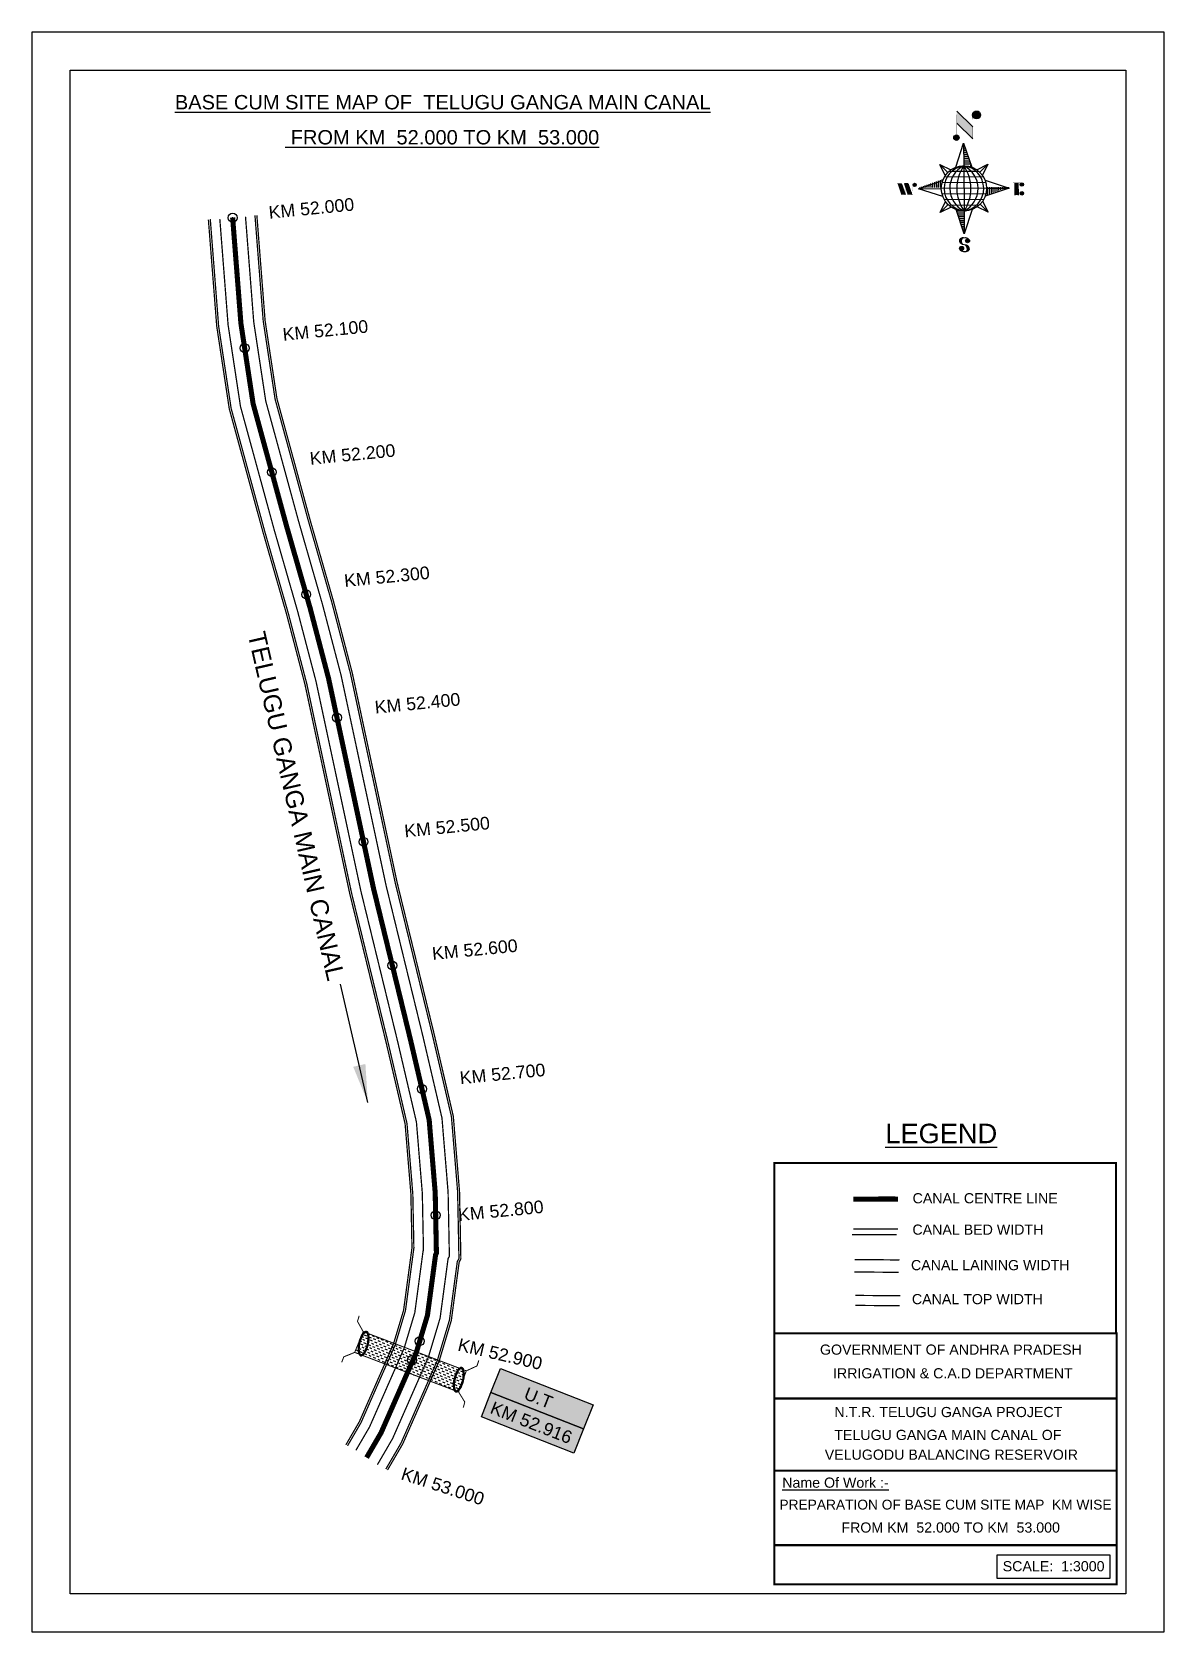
# Model space of a CAD drawing. Header units: inches. Extents: x 253752 to 254643, y 1717061 to 1718321.
import ezdxf

# ---------------------------------------------------------------- set-up
doc = ezdxf.new("R2010")
doc.units = ezdxf.units.IN
doc.header["$MEASUREMENT"] = 0
doc.header["$PDMODE"] = 32
doc.header["$PDSIZE"] = 7
doc.linetypes.add('ACAD_ISO02W100', pattern=[15, 12, -3])
for name, color, linetype in [('AQUADUCT', 1, 'Continuous'), ('bed with', 5, 'Continuous'), ('bord', 1, 'Continuous'), ('canal', 1, 'Continuous'), ('chainage', 7, 'Continuous'), ('FRAME 025', 7, 'Continuous'), ('laying', 4, 'Continuous'), ('lining', 4, 'Continuous'), ('STREAM', 4, 'Continuous'), ('Stu coo', 3, 'Continuous'), ('TEXT', 7, 'Continuous'), ('top of bund', 1, 'Continuous'), ('UT', 173, 'ACAD_ISO02W100'), ('V', 6, 'Continuous'), ('ZSTU', 7, 'Continuous')]:
    doc.layers.add(name, color=color, linetype=linetype)
doc.styles.get("Standard").update_dxf_attribs({"font": 'arial.ttf'})
doc.dimstyles.get("Standard").update_dxf_attribs({"dimtxt": 0.18, "dimasz": 0.18, "dimexe": 0.18, "dimexo": 0.0625, "dimgap": 0.09, "dimtad": 0, "dimtih": 1, "dimtoh": 1, "dimdec": 4, "dimzin": 0, "dimdsep": 46, "dimtxsty": 'Standard', "dimcen": 0.09, "dimadec": 0, "dimazin": 0, "dimtfac": 1, "dimtdec": 4, "dimtofl": 0, "dimtmove": 0, "dimatfit": 3, "dimfxl": 1, "dimtolj": 1, "dimtzin": 0, "dimarcsym": 0})
pattern_1 = [(267.2971131487395, (-8720374.9383359, 50637915.13839893), (10.53672553373347, -0.4974314379093613), [])]
pattern_2 = [(357.2971131487395, (-8720374.9383359, 50637915.13839893), (0.4974314379093601, 10.53672553373348), [])]

# ---------------------------------------------------------------- blocks, each defined once
blk = doc.blocks.new('GGF')
at = {"layer": 'STREAM'}
h = blk.add_hatch(dxfattribs=at)
h.set_pattern_fill('DASH', color=256, scale=10, angle=-6.082734917303942, style=0)
h.set_pattern_definition([(353.9172650826961, (-115347.3726237068, 1016.387648081312), (1.375417949938526, 1.110506849590268), [1.25, -1.25])])
h.paths.add_polyline_path([(406186.8358267642, 1485623.894007653), (406186.3350356966, 1485618.16585714), (406185.8342446289, 1485612.437706626), (406242.6024607782, 1485608.895201602), (406242.8636284556, 1485614.639267362), (406243.1247961327, 1485620.383333121)])
at = {"layer": 'laying', "linetype": 'ByBlock', "extrusion": (0, 0, -1)}
for centre in [(406188.8340515448, 1485618.100544371), (406240.8092758137, 1485614.964376942)]:
    blk.add_ellipse(centre, major_axis=(0.4022038884711088, -6.365555352701567), ratio=0.3887167828476952, dxfattribs=at)
at = {"layer": 'laying', "linetype": 'ByBlock'}
for points in [[(406189.2044231551, 1485612.238788546), (406189.1301593552, 1485612.234096231), (406189.0528622998, 1485612.245618227), (406188.8631006061, 1485612.324588027), (406188.7519765225, 1485612.394145026), (406188.5122836892, 1485612.610022701), (406188.3845252309, 1485612.755754402), (406187.9901122551, 1485613.318903608), (406187.7273521348, 1485613.85898441), (406187.2895556467, 1485615.151754198), (406187.1131680161, 1485615.903753204), (406186.8806331598, 1485617.489787864), (406186.8243655579, 1485618.323341603), (406186.8412834518, 1485619.932858505), (406186.9146281564, 1485620.708349793), (406187.1740924141, 1485622.067517512), (406187.3614922329, 1485622.65073727), (406187.7140922088, 1485623.356040432), (406187.8630650354, 1485623.567618286), (406188.1141012118, 1485623.821781273), (406188.2175726035, 1485623.889167762), (406188.3951326545, 1485623.961233407), (406188.4694103668, 1485623.970225642), (406188.6399464445, 1485623.94807565), (406188.7398646418, 1485623.913414563), (406188.9754422541, 1485623.761023998), (406189.1085637353, 1485623.642922326), (406189.3815283708, 1485623.318037364), (406189.5211763898, 1485623.111945711), (406189.9516964495, 1485622.33059618), (406190.2214699374, 1485621.608086816), (406190.6248590543, 1485619.961048005), (406190.7595287117, 1485619.037350996), (406190.8632364098, 1485617.186895084), (406190.8321935693, 1485616.26108243), (406190.6143732872, 1485614.607066808), (406190.4262052957, 1485613.879561222), (406190.055177624, 1485613.01905299), (406189.9016287614, 1485612.765040143), (406189.6325239488, 1485612.445281366), (406189.5169377527, 1485612.35368761), (406189.3392356181, 1485612.260876767), (406189.2716159608, 1485612.243034084), (406189.2044231551, 1485612.238788546)], [(406241.179647424, 1485609.102621116), (406241.1053836241, 1485609.097928802), (406241.0280865688, 1485609.109450798), (406240.838324875, 1485609.188420597), (406240.7272007914, 1485609.257977597), (406240.4875079581, 1485609.473855271), (406240.3597494998, 1485609.619586973), (406239.965336524, 1485610.182736179), (406239.7025764037, 1485610.722816981), (406239.2647799156, 1485612.015586769), (406239.088392285, 1485612.767585774), (406238.8558574287, 1485614.353620435), (406238.7995898268, 1485615.187174174), (406238.8165077207, 1485616.796691076), (406238.8898524253, 1485617.572182364), (406239.149316683, 1485618.931350083), (406239.3367165019, 1485619.514569841), (406239.6893164777, 1485620.219873002), (406239.8382893043, 1485620.431450857), (406240.0893254807, 1485620.685613844), (406240.1927968724, 1485620.753000333), (406240.3703569234, 1485620.825065977), (406240.4446346357, 1485620.834058213), (406240.6151707135, 1485620.811908221), (406240.7150889107, 1485620.777247134), (406240.950666523, 1485620.624856569), (406241.0837880042, 1485620.506754897), (406241.3567526398, 1485620.181869935), (406241.4964006587, 1485619.975778282), (406241.9269207185, 1485619.194428751), (406242.1966942063, 1485618.471919387), (406242.6000833233, 1485616.824880576), (406242.7347529806, 1485615.901183567), (406242.8384606787, 1485614.050727655), (406242.8074178382, 1485613.124915001), (406242.5895975561, 1485611.470899379), (406242.4014295646, 1485610.743393793), (406242.0304018929, 1485609.882885561), (406241.8768530303, 1485609.628872714), (406241.6077482177, 1485609.309113937), (406241.4921620216, 1485609.21752018), (406241.314459887, 1485609.124709338), (406241.2468402297, 1485609.106866655), (406241.179647424, 1485609.102621116)]]:
    blk.add_open_spline(points, degree=3, knots=[0, 0, 0, 0, 0.1890722348827286, 0.1890722348827286, 0.3781444697654573, 0.3781444697654573, 0.567216704648186, 0.567216704648186, 0.9642381621637766, 0.9642381621637766, 1.361259619679367, 1.361259619679367, 1.758281077194958, 1.758281077194958, 2.155302534710549, 2.155302534710549, 2.552323992226139, 2.552323992226139, 2.807761081817867, 2.807761081817867, 3.012439963152372, 3.012439963152372, 3.217118844486876, 3.217118844486876, 3.421797725821381, 3.421797725821381, 3.626476607155885, 3.626476607155885, 3.831155488490389, 3.831155488490389, 4.280922883927905, 4.280922883927905, 4.730690279365422, 4.730690279365422, 5.180457674802938, 5.180457674802938, 5.630225070240454, 5.630225070240454, 5.896844194109022, 5.896844194109022, 6.112115499412711, 6.112115499412711, 6.283185307179586, 6.283185307179586, 6.283185307179586, 6.283185307179586], dxfattribs=at)
at = {"layer": 'UT', "ltscale": 0.2, "const_width": 0.4999999999999999}
for points in [[(406181.0067191261, 1485605.627956516), (406181.2043290924, 1485608.621441158), (406185.8342446289, 1485612.437706626), (406186.3350356966, 1485618.16585714), (406186.8358267643, 1485623.894007653), (406182.485284513, 1485628.02592998), (406182.4731358847, 1485631.025905382)], [(406186.8358267643, 1485623.894007653), (406243.1247961327, 1485620.383333121)], [(406247.6637609265, 1485627.388723734), (406247.5913202798, 1485624.389598469), (406243.1247961327, 1485620.383333121), (406242.8636284556, 1485614.639267362), (406242.6024607783, 1485608.895201602), (406247.1217425518, 1485604.948545771), (406247.2591485833, 1485601.95169416)], [(406185.8342446289, 1485612.437706626), (406242.6024607783, 1485608.895201602)]]:
    blk.add_lwpolyline(points, dxfattribs=at)
blk = doc.blocks.new('*X3')
at = {"color": 0, "linetype": 'Continuous'}
for p, q in [((6321.563175437702, 239.2074203663178), (6322.581924588794, 240.2261695174094)), ((6321.571094283617, 239.3921159075293), (6322.524536642279, 240.3455582661906)), ((6321.579013129532, 239.5768114487408), (6322.467148695763, 240.4649470149719)), ((6321.586931975447, 239.7615069899523), (6322.409760749248, 240.5843357637531)), ((6321.594850821361, 239.9462025311638), (6322.352372802732, 240.7037245125344)), ((6321.602769667276, 240.1308980723753), (6322.294984856217, 240.8231132613157)), ((6321.610688513191, 240.3155936135868), (6322.322610836808, 241.0275159372032)), ((6321.618607359106, 240.5002891547983), (6322.339575221931, 241.2212570176224)), ((6321.670405508729, 239.1378737420482), (6322.639312535309, 240.1067807686281)), ((6321.756101028845, 239.046792566867), (6322.694551492757, 239.9852430307802)), ((6321.767025283511, 240.8254837745006), (6322.356539607053, 241.4149980980416)), ((6321.841796548961, 238.9557113916858), (6322.784401525116, 239.8983163678416)), ((6321.927492069076, 238.8646302165046), (6322.874251557474, 239.8113897049031)), ((6322.013187589191, 238.7735490413234), (6322.964101589832, 239.7244630419646)), ((6322.075863133939, 241.3110983202248), (6322.373503992176, 241.6087391784607)), ((6322.098883109306, 238.6824678661422), (6323.053951622191, 239.637536379026)), ((6322.184578629423, 238.591386690961), (6323.143801654548, 239.5506097160875)), ((6322.270274149538, 238.5003055157798), (6323.233651686906, 239.463683053149)), ((6322.405772691616, 238.4590273625623), (6323.316199320379, 239.3694539913255)), ((6322.536564177177, 238.4130421528257), (6323.436926723143, 239.3134046987925)), ((6322.667355662737, 238.3670569430892), (6323.557654125907, 239.2573554062594)), ((6322.798147148297, 238.3210717333527), (6323.67838152867, 239.2013061137264)), ((6322.928938633857, 238.2750865236161), (6323.799108931434, 239.1452568211934)), ((6323.059730119417, 238.2291013138795), (6323.919836334197, 239.0892075286604)), ((6323.190521604977, 238.183116104143), (6324.040563736961, 239.0331582361274)), ((6323.334898284248, 238.1507160881169), (6324.161291139725, 238.9771089435944)), ((6323.500484499982, 238.1395256085544), (6324.282018542488, 238.9210596510615)), ((6323.666070715716, 238.1283351289918), (6324.389078986148, 238.8513433994243)), ((6323.83165693145, 238.1171446494292), (6324.558435473549, 238.8439231915289)), ((6324.097210919775, 238.2059219424567), (6324.727791960951, 238.8365029836336)), ((6324.341779298861, 238.2737136262468), (6324.897148448353, 238.8290827757383)), ((6324.586347677948, 238.341505310037), (6325.066504935754, 238.821662567843)), ((6324.830916057034, 238.4092969938271), (6325.235861423155, 238.8142423599477)), ((6325.075484436121, 238.4770886776172), (6325.405217910557, 238.8068221520524)), ((6325.401209342145, 238.6260368883443), (6325.574574397958, 238.7994019441571))]:
    blk.add_line(p, q, dxfattribs=at)
blk = doc.blocks.new('*X2')
at = {"color": 0, "linetype": 'Continuous'}
for p, q in [((6324.425409812192, 240.3018877878409), (6324.530098087213, 240.4065760628617)), ((6324.560821561592, 240.2605228419445), (6324.762767368324, 240.4624686486762)), ((6324.696233310992, 240.2191578960481), (6324.995436649435, 240.5183612344908)), ((6324.831645060392, 240.1777929501517), (6325.228105930546, 240.5742538203053)), ((6324.967056809793, 240.1364280042552), (6325.451206401633, 240.6205775960956)), ((6325.102468559193, 240.0950630583588), (6325.626700194168, 240.619294693334)), ((6325.231508829004, 240.0473266328736), (6325.802193986703, 240.6180117905725)), ((6325.335045025791, 239.9740861343645), (6325.976788801136, 240.6158299097086)), ((6325.438581222579, 239.9008456358553), (6326.100204563527, 240.5624689768027)), ((6325.542117419366, 239.8276051373462), (6326.223620325917, 240.5091080438968)), ((6325.645653616154, 239.754364638837), (6326.347036088308, 240.455747110991)), ((6325.749189812941, 239.6811241403279), (6326.470451850699, 240.4023861780851)), ((6325.852726009729, 239.6078836418188), (6326.593867613089, 240.3490252451792)), ((6325.951486090436, 239.5298670272285), (6326.71728337548, 240.2956643122733)), ((6326.036566250415, 239.4381704919113), (6326.840699137871, 240.2423033793674)), ((6326.121646410395, 239.346473956594), (6326.964114900262, 240.1889424464615)), ((6326.206726570374, 239.2547774212767), (6327.055858370612, 240.1039092215148)), ((6326.291806730354, 239.1630808859595), (6327.135785134496, 240.0070592901021)), ((6326.376886890333, 239.0713843506422), (6327.21571189838, 239.9102093586895)), ((6326.461967050313, 238.9796878153249), (6327.295638662264, 239.8133594272769)), ((6326.547047210292, 238.8879912800077), (6327.375565426148, 239.7165094958642)), ((6326.632127370272, 238.7962947446904), (6327.455492190032, 239.6196595644516)), ((6326.717207530251, 238.7045982093731), (6327.535418953916, 239.5228096330389)), ((6326.788410008449, 236.4777036487165), (6327.354219516036, 237.0435131563033)), ((6326.792225928501, 238.6028399123283), (6327.6153457178, 239.4259597016263)), ((6326.838137672734, 238.4719749612643), (6327.695272481684, 239.3291097702136)), ((6326.884049416966, 238.3411100102004), (6327.775199245568, 239.2322598388009)), ((6326.916746160023, 236.7828164955863), (6327.582476853365, 237.4485471889285)), ((6326.9299611612, 238.2102450591364), (6327.853734496604, 239.1340183945408)), ((6326.975872905432, 238.0793801080725), (6327.849127438164, 238.952634640804)), ((6327.003134980726, 237.9298654880686), (6327.844520379724, 238.7712508870673)), ((6327.012515933215, 237.7624697452613), (6327.839913321284, 238.5898671333306)), ((6327.021896885704, 237.5950740024541), (6327.835306262844, 238.4084833795939)), ((6327.031277838193, 237.4276782596467), (6327.830699204404, 238.2270996258572)), ((6327.040658790683, 237.2602825168395), (6327.826092145964, 238.0457158721205)), ((6327.045082311595, 237.087929342456), (6327.810734190693, 237.8535812215537))]:
    blk.add_line(p, q, dxfattribs=at)
blk = doc.blocks.new('H')
at = {"layer": 'bord', "extrusion": (0.0004278845142637609, 0.00479197890903182, 0.9999884268595202)}
h = blk.add_hatch(dxfattribs=at)
h.set_pattern_fill('LINE', color=8, scale=84.38768555040302, angle=-2.702886851260515, style=0)
h.set_pattern_definition(pattern_2)
h.paths.add_polyline_path([(-492.4668010775931, 785.5898788240738, -0.090992046448718), (-447.9625593584497, 775.2324968557805), (-486.4976985411486, 912.0312741750386)])
h = blk.add_hatch(dxfattribs=at)
h.set_pattern_fill('LINE', color=8, scale=84.38768555040302, angle=-92.70288685126052, style=0)
h.set_pattern_definition(pattern_1)
h.paths.add_polyline_path([(-624.8772989658173, 665.1175860036165, -0.09099204644210665), (-614.5199170010164, 709.6218277204316), (-751.3186943142209, 671.0866885515861)])
h = blk.add_hatch(dxfattribs=at)
h.set_pattern_fill('LINE', color=8, scale=84.38768555040302, angle=-92.70288685126052, style=0)
h.set_pattern_definition(pattern_1)
h.paths.add_polyline_path([(-245.5531129193259, 647.210278397426), (-371.9945082624909, 653.17938094493, -0.09099204644878103), (-382.3518902289215, 608.6751392250881)])
h = blk.add_hatch(dxfattribs=at)
h.set_pattern_fill('LINE', color=8, scale=84.38768555040302, angle=-2.702886851260515, style=0)
h.set_pattern_definition(pattern_2)
h.paths.add_polyline_path([(-504.4050061509479, 532.7070881242398, -0.090992046448718), (-548.909247870557, 543.064470092766), (-510.3741086877417, 406.2656927765347)])
at = {"layer": 'bord', "extrusion": (0.0004278845142637604, 0.00479197890903182, 0.9999884268595203)}
for p, q in [((-516.2384251924814, 1087.08582315594, -1217.145331720205), (-431.5311611755169, 993.9857607749291, -1216.735438367611)), ((-519.3860571105615, 1020.408509141766, -1216.824464901347), (-434.678793075087, 927.3084467682056, -1216.414571548796)), ((-538.2690597721958, 773.6536562892143, -1215.633927328097), (-487.0181812191731, 906.212239655666, -1216.291082326422)), ((-487.0181812191731, 906.212239655666, -1216.291082326422), (-492.9870239489828, 779.7722960542887, -1215.682623766277)), ((-487.0181812191731, 906.212239655666, -1216.291082326422), (-448.4827650671941, 769.4150330077391, -1215.652034309381)), ((-626.736305744329, 793.7732813858893, -1215.692487060367), (-566.811349663476, 760.1895317081362, -1215.557193835181)), ((-626.736305744329, 793.7732813858893, -1215.692487060367), (-584.1428260545363, 746.9596384149045, -1215.486379775655)), ((-598.946746484784, 730.9517588270828, -1215.4033350249), (-626.736305744329, 793.7732813858893, -1215.692487060367)), ((-421.3357812265749, 753.3219341966324, -1215.586531535218), (-358.5136001041974, 781.1110481221694, -1215.746578873753)), ((-358.5136001041974, 781.1110481221694, -1215.746578873753), (-405.3276889660046, 738.5181495659053, -1215.522440984547)), ((-358.5136001041974, 781.1110481221694, -1215.746578873753), (-392.0976094479556, 721.1868434431963, -1215.445049781629)), ((-864.6667208376457, 700.9117660832126, -1215.145683569252), (-846.8602190883248, 637.7003116968554, -1214.850391321915)), ((-846.885899517627, 700.0723706756253, -1215.149269383754), (-829.079397758178, 636.8609162860084, -1214.853977136408)), ((-829.1050781964441, 699.2329752675723, -1215.152855198257), (-811.2985764592304, 636.0215208844747, -1214.857562950931)), ((-829.1050781964441, 699.2329752675723, -1215.152855198257), (-811.3242568973801, 698.393579858588, -1215.156441012743)), ((-811.3242568973801, 698.393579858588, -1215.156441012743), (-793.5177551378147, 635.1821254740935, -1214.861148765422)), ((-751.8386587080895, 665.2704204607289, -1215.023166955395), (-615.0399729244527, 703.8051171880215, -1215.266361263119)), ((-751.8386587080895, 665.2704204607289, -1215.023166955395), (-625.3972626964678, 659.3013864478562, -1215.048666080719)), ((-619.2784603905748, 614.0198538512923, -1214.834293591338), (-751.8386587080895, 665.2704204607289, -1215.023166955395)), ((-246.0730746499612, 641.3942844460253, -1215.12516345687), (-382.8717604242847, 602.859587718267, -1214.881969149149)), ((-378.6332729603746, 692.6448510554619, -1215.314036820931), (-246.0730746499612, 641.3942844460253, -1215.12516345687)), ((-372.5144706616993, 647.363318458898, -1215.099664331546), (-246.0730746499612, 641.3942844460253, -1215.12516345687)), ((-213.4791469212505, 669.2951450282708, -1215.272811938016), (-216.710715676134, 600.8397693103179, -1214.943388670676)), ((-197.1518122339039, 599.9164343632292, -1214.947333066632), (-193.9202434780891, 668.3718100786209, -1215.276756333961)), ((-639.398133254319, 525.5536567845847, -1214.401751538512), (-605.8141239105607, 585.4778614635579, -1214.703280630637)), ((-639.398133254319, 525.5536567845847, -1214.401751538512), (-592.5840443923953, 568.1465553403832, -1214.625889427719)), ((-576.5759521321743, 553.3427707091905, -1214.561798877043), (-639.398133254319, 525.5536567845847, -1214.401751538512)), ((-510.8935521394596, 400.4524652508553, -1213.857248085843), (-549.4289682914387, 537.2496718976181, -1214.496296102879)), ((-371.1754276144202, 512.8914235194679, -1214.455843351893), (-431.1003836950404, 546.475173198618, -1214.591136577086)), ((-371.1754276144202, 512.8914235194679, -1214.455843351893), (-413.7689073036308, 559.7050664918497, -1214.661950636613)), ((-398.9649868734996, 575.7129460782744, -1214.74499538736), (-371.1754276144202, 512.8914235194679, -1214.455843351893)), ((-459.6426735860878, 533.0110486173071, -1214.514403084168), (-510.8935521394596, 400.4524652508553, -1213.857248085843)), ((-504.9247094094171, 526.8924088519998, -1214.465706645989), (-510.8935521394596, 400.4524652508553, -1213.857248085843))]:
    blk.add_line(p, q, dxfattribs=at)
at = {"layer": 'bord', "color": 8, "linetype": 'ByBlock', "extrusion": (0.0004278845142637604, 0.00479197890903182, 0.9999884268595203)}
for p, q in [((-386.4701403837535, 711.3830894059502, -1215.400477790083), (-605.4730712235323, 721.7215742594562, -1215.35631111762)), ((-410.8462962137419, 744.2142448802479, -1215.547375515144), (-578.1125475389999, 752.110393114388, -1215.51364266185)), ((-492.9872379411827, 779.772306161467, -1215.682623723144), (-504.9247094094171, 526.8924088519998, -1214.465706645989)), ((-372.5145726100891, 647.3634304928128, -1215.099664824794), (-625.3973747401615, 659.3012845208868, -1215.048665544341)), ((-378.0217974673142, 615.9429816137999, -1214.946740470406), (-622.87451776542, 627.5017590741627, -1214.897360629442)), ((-375.037429585529, 679.1629559395369, -1215.250969739694), (-619.8901498829364, 690.7217333998997, -1215.201589898729)), ((-392.4388761268347, 584.9431407540105, -1214.792019251512), (-611.441806967312, 595.2816256079823, -1214.747852579053)), ((-419.7993998112506, 554.5543218990788, -1214.634687707282), (-587.06565113744, 562.4504701336846, -1214.600954853988))]:
    blk.add_line(p, q, dxfattribs=at)
at = {"layer": 'bord', "extrusion": (0.0004278845142637604, 0.00479197890903182, 0.9999884268595203)}
for points, const_width, elevation in [([(-522.0131121619479, 959.550775259228), (-515.7175743466119, 1092.906934415961)], 1.60540055982536, -1212.142843617219), ([(-434.158262363472, 933.1277235058805), (-427.8627245295095, 1066.483882669366)], 1.60540055982536, -1212.142843617219), ([(-870.0736340994383, 707.00824508073), (-846.3658724653925, 705.889038352192)], 0.6421602239301444, -1212.142843617219), ([(-828.5594987093612, 642.6768581911618), (-855.2307305332708, 643.935965762368)], 0.6421602239301444, -1212.142843617219), ([(-828.5594987093612, 642.676858191162), (-820.953748198869, 677.9586989512691)], 0.6421602239301444, -1212.142843617223), ([(-810.7786774830411, 641.8374531447001), (-784.1074456587239, 640.5783455765209)], 0.6421602239301444, -1212.142843617222), ([(-792.9978562549747, 640.9980480956772), (-781.589230506466, 693.9208092413096)], 0.6421602239301444, -1212.142843617218), ([(-222.7385766651839, 675.5731321041832), (-173.8413183107752, 673.2647682324088)], 0.7063762463231584, -1212.142843617221), ([(-194.785239975681, 644.8497587676384), (-185.0057882997701, 644.3880859934699)], 0.7063762463231584, -1212.14284361722), ([(-177.0730277270245, 604.8086065300355), (-225.9702860934822, 607.1169704015771)], 0.7063762463231584, -1212.142843617222)]:
    blk.add_lwpolyline(points, dxfattribs=dict(at, const_width=const_width, elevation=elevation))
for points, const_width, elevation in [([(-413.6616245851993, 1073.140134249887, 1), (-397.6117714248124, 1057.729118476532, 1)], 22.25077962579039, -1212.14284361722), ([(-530.3419430367337, 949.5474510251247, 1), (-519.6420409089901, 939.2734405104861, 1)], 14.83385308386026, -1212.142843617223), ([(-775.9087905502321, 696.5833098740303, 1), (-769.4888492682775, 690.418903565154, 1)], 8.900311850316152, -1212.142843617216), ([(-177.8339587833615, 666.8757400336997, 1), (-170.7720233739972, 660.0948930920731, 1)], 9.790343035347762, -1212.142843617223), ([(-180.1423226412179, 617.9784816729323, 1), (-173.0803872516442, 611.1976347345654, 1)], 9.790343035347762, -1212.142843617219), ([(-489.8397168474219, 361.7280028313068, 1), (-498.0671858660056, 369.1142257457323, 1)], 11.05656073458609, -1212.142843617215), ([(-525.1949096693778, 321.5505605205689, 1), (-533.4223786795214, 328.9367834347616, 1)], 11.05656073458609, -1212.142843617218)]:
    blk.add_lwpolyline(points, format="xyb", close=True, dxfattribs=dict(at, const_width=const_width, elevation=elevation))
for points, elevation in [([(-537.0436544864716, 317.3909783906986), (-530.686771839954, 310.4778530870033), (-519.7848077441001, 306.8033377354246), (-504.8555995545785, 306.8996049665207), (-493.8614930827366, 309.9751672386152), (-486.3299612487816, 317.6739007300386), (-486.5193926708707, 325.7780890813514), (-490.6180678635317, 333.2605072774198), (-493.5031616341619, 336.2254691210802), (-502.816804350885, 340.8534958871466), (-522.4580017436219, 347.2728260433129), (-530.4257294404489, 351.5824209563287), (-533.6858260648524, 354.5525017987891), (-537.4013079778782, 362.629807892173), (-536.9549017110166, 373.3508360361672), (-530.0284934418471, 380.6827556172281), (-520.0052991440441, 384.0716307398478), (-503.5000552259427, 384.2213990291513), (-492.5323047870551, 379.8708521119993), (-487.1463343054379, 373.2710396641844)], -1212.142843617219), ([(-522.4539065143929, 347.5728294925347), (-526.1949835211592, 353.7751140225195), (-527.7518298353394, 360.6227161141025), (-527.9156661629893, 370.6019260344024), (-525.8991041315983, 375.4503632916039), (-521.3202371541029, 381.1640017041664), (-514.5251386848048, 384.3718976443916)], -1212.142843617221), ([(-504.8555995545785, 306.8996049665207), (-499.0047943263154, 312.3708361831504), (-496.9585419834797, 319.3942984564654), (-497.4612851235933, 326.5275708001649), (-501.2415295758961, 335.3559093211365), (-509.2361390522836, 343.1915685721062)], -1212.142843617219)]:
    blk.add_lwpolyline(points, dxfattribs=dict(at, elevation=elevation))
for centre, radius in [((-405.6366979898718, 1065.434626361347, -1212.142843617228), 22.25077962579068), ((-524.9919919744626, 944.4104457636145, -1212.142843617225), 14.83385308386045), ((-498.4359036135794, 659.1484834742021, -1212.142843617229), 126.5822129822759), ((-772.6988199003781, 693.5011067149355, -1212.142843617225), 8.900311850316273), ((-174.3029910778062, 663.4853165630027, -1212.142843617225), 9.7903430353479), ((-176.6113549475952, 614.5880582008385, -1212.142843617227), 9.7903430353479), ((-493.9534513636986, 365.4211142832808, -1212.142843617226), 11.05656073458623), ((-529.3086441806488, 325.2436719765011, -1212.142843617227), 11.05656073458623)]:
    blk.add_circle(centre, radius, dxfattribs=at)
at = {"layer": 'bord', "color": 8, "linetype": 'ByBlock', "extrusion": (0.0004278845142637604, 0.00479197890903182, 0.9999884268595203)}
for centre, radius, start, end in [((-481.5018944916621, 658.3490694805806, -1212.142843617225), 127.7124113124745, 94.925359787212, 259.6690604518324), ((-436.7958279077627, 656.2386032006533, -1212.142843617224), 140.8227119427793, 113.2864437035868, 241.3079765329169), ((-315.8862391595549, 650.5307512261786, -1212.142843617227), 222.3100112361417, 142.5891607921548, 212.0052594442485), ((-560.0761933124097, 662.0583738566748, -1212.142843617224), 140.8227119427793, 293.2864437035868, 61.30797653291689), ((-680.9857820597445, 667.7662258302183, -1212.142843617228), 222.3100112361417, 322.5891607921548, 32.00525944424854), ((-515.3701267285685, 659.9479075753505, -1212.142843617227), 127.7124113124745, 274.925359787212, 79.66906045183244)]:
    blk.add_arc(centre, radius, start, end, dxfattribs=at)
at = {"layer": 'bord', "extrusion": (0.0004278845142637604, 0.00479197890903182, 0.9999884268595203)}
for points in [[(-515.7175743148887, 1092.906934417125, -1212.142843617227), (-431.0104934413977, 999.8058030862261, -1212.142843617227), (-518.8653432401063, 1026.22885483189, -1212.142843617227), (-434.1582623484545, 933.1277235084416, -1212.142843617227)], [(-864.1466936911305, 706.7284433981881, -1212.142843617225), (-846.3658724649268, 705.889038353589, -1212.142843617225), (-846.34031992468, 643.5162632348297, -1212.142843617225), (-828.5594986876497, 642.6768581867381, -1212.142843617225)], [(-828.5850512369768, 705.049633307593, -1212.142843617229), (-810.804230031204, 704.2102282608984, -1212.142843617229), (-810.778677482168, 641.8374531481927, -1212.142843617229), (-792.9978562541016, 640.9980480994025, -1212.142843617229)], [(-193.4002216503151, 674.1881137788835, -1212.142843617225), (-196.6319310673212, 605.7319520774413, -1212.142843617225), (-212.9591249906118, 675.1114593302475, -1212.142843617225), (-216.1908344065701, 606.6552976257785, -1212.142843617225)]]:
    blk.add_solid(points, dxfattribs=at)
at = {"layer": 'bord', "extrusion": (0.0004278845142637604, 0.00479197890903182, 0.9999884268595203), "xscale": 7.977342409717546, "yscale": 7.977342408231451, "zscale": 7.977342408476333, "rotation": 138.0840426661453}
for name, p in [('*X2', (38300.50170925955, -31929.38484708802, -1212.14284361722)), ('*X3', (38314.39702652739, -31950.87734303279, -1212.142843617221))]:
    blk.add_blockref(name, p, dxfattribs=at)

msp = doc.modelspace()

# ---------------------------------------------------------------- hatches: boundary and pattern name
at = {"layer": 'ZSTU'}
h = msp.add_hatch(color=135, dxfattribs=at)
h.set_gradient(color1=(141, 177, 78), color2=(107, 135, 59), one_color=1, tint=0.3799999952316284, name='CYLINDER')
h.paths.add_polyline_path([(254120.746308582, 1717268.816620599), (254113.2490457113, 1717249.774906135), (254186.0919192071, 1717221.137665069), (254193.5891820774, 1717240.179379532)])
h.paths.add_polyline_path([(254135.107925135, 1717243.664460475), (254160.7785085091, 1717233.557223973), (254166.367539152, 1717247.752367926), (254140.6969557781, 1717257.859604428)], flags=24)
h = msp.add_hatch(color=252, dxfattribs=at)
h.set_gradient(color1=(167, 88, 159), color2=(127, 67, 121), one_color=1, tint=0.3799999952316284, name='CYLINDER')
h.paths.add_polyline_path([(254178.594656336, 1717202.095950607), (254186.0919192071, 1717221.137665069), (254113.2490457113, 1717249.774906135), (254105.7517828411, 1717230.733191672)])
h.paths.add_polyline_path([(254108.3894629575, 1717232.241361233), (254176.0076011634, 1717205.618183071), (254181.6191228759, 1717219.870450339), (254114.00098467, 1717246.493628501)], flags=24)

# ---------------------------------------------------------------- linework, layer by layer
at = {"linetype": 'ByBlock'}
for points in [[(253751.9877354611, 1717061.2088183), (253751.9877354611, 1718321.2088183), (254642.9877354611, 1718321.2088183), (254642.9877354611, 1717061.2088183)], [(254612.9877354611, 1718291.2088183), (254612.9877354611, 1717091.2088183), (253781.9877354611, 1717091.2088183), (253781.9877354611, 1718291.2088183)]]:
    msp.add_lwpolyline(points, close=True, dxfattribs=at)
for p in [(253909.9128903814, 1718174.948793424), (253919.3695233922, 1718072.25648893), (253940.7398131715, 1717974.566618857), (253967.8002925476, 1717878.297566427), (253992.0093774861, 1717781.272207852), (254012.9304048143, 1717683.485140121), (254035.6099557327, 1717586.090900198), (254058.9184662137, 1717488.845266162), (254069.7058748653, 1717389.428809704), (254057.150321526, 1717290.220150403)]:
    msp.add_point(p)
at = {"color": 2}
msp.add_point((254051.0374425882, 1717275.378296762), dxfattribs=at)
at = {"layer": 'bed with', "const_width": 1}
for points in [[(253899.8031132007, 1718174.038022185), (253906.322026102, 1718090.569630505), (253916.0759318071, 1718026.342039139), (253942.6278332176, 1717929.133030814), (253961.044296014, 1717865.059607757), (253975.5363755877, 1717809.75295801), (254010.8335549998, 1717644.770253301), (254039.7936009896, 1717526.167966676), (254054.5594073554, 1717462.842049404), (254059.210806386, 1717406.608117211), (254060.1045299582, 1717361.851455673), (254059.8119436507, 1717361.279080951), (254053.2903302865, 1717312.709016249), (254044.9112745572, 1717284.732428492), (254017.6704242915, 1717222.710463751), (254006.9701461323, 1717204.341393171)], [(253920.0225426121, 1718175.861164529), (253926.5028590744, 1718092.886963021), (253935.9689533694, 1718030.554554386), (253962.1750519589, 1717934.611562711), (253980.6205891624, 1717870.436985768), (253995.2905095888, 1717814.451635514), (254030.6233301767, 1717649.302340224), (254059.5392841868, 1717530.880626849), (254074.6674778211, 1717466.000544121), (254079.4940787904, 1717407.648476314), (254080.5023552183, 1717357.155137852), (254079.4689415258, 1717355.133512574), (254073.19655489, 1717308.419577276), (254063.9996106193, 1717277.712165033), (254035.7924608849, 1717213.490129773), (254023.8564384101, 1717192.999668121)], [(254432.5819883922, 1717374.117315964), (254430.5266680152, 1717374.14487446), (254397.7343331408, 1717374.121855074), (254397.4978797819, 1717374.131022318)], [(254433.7024425472, 1717378.522573883), (254430.5547471429, 1717378.564779346), (254398.3955063851, 1717378.542204377)]]:
    msp.add_lwpolyline(points, dxfattribs=at)
at = {"layer": 'canal', "color": 6, "const_width": 4}
for points in [[(254433.5457748447, 1717402.139259079), (254430.9442669536, 1717402.174141058), (254398.349302718, 1717402.151260221)], [(254398.349302718, 1717402.151260221), (254433.5457748447, 1717402.139259079)]]:
    msp.add_lwpolyline(points, dxfattribs=at)
at = {"layer": 'FRAME 025', "lineweight": -3, "const_width": 1.636994106223717}
for points in [[(254336.1884674194, 1717430.611577834), (254605.2966325938, 1717430.611577834), (254605.2966325938, 1717296.383223906), (254336.1884674194, 1717296.383223906)], [(254336.1884674195, 1717296.383223906), (254605.6621678198, 1717296.383223906), (254605.6621678198, 1717098.837324136), (254336.1884674195, 1717098.837324136)]]:
    msp.add_lwpolyline(points, close=True, dxfattribs=at)
for points in [[(254336.1884674195, 1717245.092981865), (254605.6621678198, 1717245.092981865)], [(254336.1884674195, 1717188.229186954), (254605.6621678198, 1717188.229186954)], [(254336.1884674195, 1717129.598683828), (254605.6621678198, 1717129.598683828)]]:
    msp.add_lwpolyline(points, dxfattribs=at)
at = {"layer": 'lining', "const_width": 1}
for points in [[(253892.2977279997, 1718173.814543329), (253898.8660533289, 1718089.713473171), (253908.726293299, 1718024.785691142), (253935.4059543708, 1717927.10894268), (253953.8116753927, 1717863.072891743), (253968.2380502177, 1717808.016993416), (254003.5220617082, 1717643.095836948), (254032.4983978383, 1717524.426836068), (254047.130317282, 1717461.675117858), (254051.7169865321, 1717406.223748085), (254052.5683876206, 1717363.586548464), (254052.549506012, 1717363.549611139), (254045.9358138074, 1717314.293784343), (254037.8589336473, 1717287.326121887), (254010.9750905753, 1717226.116991084), (254000.3416358163, 1717207.862635629)], [(253927.4675197581, 1718176.858110261), (253933.9588318475, 1718093.743120354), (253943.3185918775, 1718032.110902383), (253969.3969308056, 1717936.635650845), (253987.8532097837, 1717872.423701781), (254002.5888349587, 1717816.187600109), (254037.9348234683, 1717650.976756577), (254066.8344873381, 1717532.621757457), (254082.0965678945, 1717467.167475668), (254086.9878986444, 1717408.03284544), (254088.0384975559, 1717355.420045061), (254086.7313791645, 1717352.862982386), (254080.5510713691, 1717306.834809182), (254071.0519515292, 1717275.118471638), (254042.4877946011, 1717210.083602441), (254030.510637397, 1717189.522525171)], [(254399.4164647778, 1717354.485560215), (254424.1243398536, 1717354.301223434), (254434.8046162672, 1717354.178584749)], [(254399.3784187542, 1717344.722712823), (254426.229730815, 1717344.517695294), (254434.2724989692, 1717344.425277296)]]:
    msp.add_lwpolyline(points, dxfattribs=at)
at = {"layer": 'top of bund', "const_width": 1}
for points in [[(253890.8160558991, 1718173.521386024), (253897.3748587744, 1718089.542241704), (253907.2563655972, 1718024.474421543), (253933.9615786033, 1717926.704125046), (253952.3651512687, 1717862.67554854), (253966.7783851441, 1717807.669800495), (254002.0597630504, 1717642.760953675), (254031.0393572082, 1717524.078609946), (254045.6444992672, 1717461.441731548), (254050.2182225614, 1717406.146874259), (254051.0645821741, 1717363.76214602), (254044.4649105115, 1717314.610737961), (254036.4484654653, 1717287.844860567), (254009.6360238317, 1717226.79829655), (253998.9816460482, 1717208.508022728)], [(253928.9701945022, 1718176.882348974), (253935.450026402, 1718093.914351821), (253944.7885195793, 1718032.422171982), (253970.8413065731, 1717937.040468479), (253989.2997339078, 1717872.821044985), (254004.0485000323, 1717816.534793029), (254039.3971221261, 1717651.31163985), (254068.2935279683, 1717532.969983579), (254083.5823859093, 1717467.400861977), (254088.4866626151, 1717408.109719265), (254089.5457260234, 1717355.073026503), (254088.1838666922, 1717352.408876349), (254082.021974665, 1717306.517855564), (254072.4624197112, 1717274.599732958), (254043.8268613447, 1717209.402296975), (254031.8143041325, 1717188.780448832)], [(254399.9423722473, 1717326.27752565), (254424.524838267, 1717326.097617026), (254435.3617709953, 1717325.973184766)], [(254434.9331869216, 1717318.118417178), (254427.0176764152, 1717318.209376732), (254400.0842822428, 1717318.411818386)]]:
    msp.add_lwpolyline(points, dxfattribs=at)
at = {"layer": 'V', "color": 6, "const_width": 4}
msp.add_lwpolyline([(253909.9042815124, 1718175.059021688), (253916.4124425882, 1718091.728296763), (253926.0224425882, 1718028.448296763), (253952.4014425882, 1717931.872296762), (253970.8324425882, 1717867.748296762), (253985.4134425882, 1717812.102296762), (254020.7284425882, 1717647.036296763), (254049.6664425882, 1717528.524296762), (254064.6134425882, 1717464.421296763), (254069.3524425882, 1717407.128296762), (254070.3034425883, 1717359.503296762), (254069.6404425883, 1717358.206296763), (254063.2434425883, 1717310.564296762), (254054.4554425883, 1717281.222296763), (254026.7314425882, 1717218.100296762), (254015.3460283584, 1717198.555059296)], dxfattribs=at)
at = {"layer": 'V', "color": 0}
msp.add_lwpolyline([(254511.6878378107, 1717121.976807756), (254600.3979721848, 1717121.976807756), (254600.3979721848, 1717103.224331453), (254511.6878378107, 1717103.224331453)], close=True, dxfattribs=at)
at = {"layer": 'ZSTU', "color": 135}
msp.add_lwpolyline([(254120.7463085817, 1717268.816620599), (254193.5891820775, 1717240.179379532), (254186.0919192071, 1717221.137665069), (254113.2490457113, 1717249.774906135)], close=True, dxfattribs=at)
at = {"layer": 'ZSTU', "color": 252}
msp.add_lwpolyline([(254113.2490457113, 1717249.774906135), (254186.0919192071, 1717221.137665069), (254178.5946563361, 1717202.095950607), (254105.7517828411, 1717230.733191672)], close=True, dxfattribs=at)

# ---------------------------------------------------------------- block references
at = {"layer": 'AQUADUCT', "color": 1, "xscale": 0.1408039184319789, "yscale": 0.1408039187081158, "zscale": 0.1408039184379445, "rotation": 3.078330572322649}
msp.add_blockref('H', (254560.6066462754, 1718109.938504771, 170.8847861942989), dxfattribs=at)
at = {"layer": 'laying', "color": 6, "linetype": 'ByBlock', "xscale": 1.539389527265024, "yscale": 1.539389526937157, "zscale": 1.539389526941385, "rotation": 342.7188760953251}
msp.add_blockref('GGF', (-1022404.390628197, -280674.2681514875), dxfattribs=at)

# ---------------------------------------------------------------- texts
at = {"layer": 'chainage', "color": 0}
for s, rotation, p in [('KM 52.000', 5.58930049761617, (253938.7580939082, 1718174.136227285)), ('KM 52.100', 5.58930049761617, (253949.7545516503, 1718078.03347189)), ('KM 52.200', 5.58930049761617, (253971.1248414296, 1717980.343601818)), ('KM 52.300', 5.58930049761617, (253998.1853208056, 1717884.074549387)), ('KM 52.400', 5.58930049761617, (254022.2592742743, 1717784.402315519)), ('KM 52.500', 5.58930049761617, (254045.5322288769, 1717686.952976479)), ('KM 52.600', 5.58930049761617, (254067.3781494871, 1717590.419297681)), ('KM 52.700', 5.58930049761617, (254089.1835778165, 1717492.57382095)), ('KM 52.800', 5.58930049761617, (254087.8276693192, 1717384.767415669)), ('KM 52.900', 346.7591898233044, (254086.4467749347, 1717282.947290908)), ('KM 53.000', 341.994468895533, (254041.6827236474, 1717181.663243246))]:
    msp.add_text(s, height=9.999999999999986, rotation=rotation, dxfattribs=at).set_placement(p)
at = {"layer": 'chainage', "color": 1}
msp.add_text('TELUGU GANGA MAIN CANAL', height=14.04243867787395, rotation=282.9602895988256, dxfattribs=at).set_placement((253921.6327935669, 1717847.086980716))
at = {"layer": 'chainage', "color": 0}
for s, height, p in [('%%ULEGEND', 15.33694249980499, (254423.6385108873, 1717446.156284563)), ('CANAL CENTRE LINE', 8, (254445.1152456742, 1717398.794528527)), ('CANAL BED WIDTH', 8, (254444.9857003861, 1717374.075472943)), ('CANAL LAINING WIDTH', 8, (254443.8613752308, 1717346.131777482)), ('CANAL TOP WIDTH', 8, (254444.5762733025, 1717319.346595529)), ('GOVERNMENT OF ANDHRA PRADESH ', 8, (254372.1964420273, 1717279.588878846)), ('IRRIGATION & C.A.D DEPARTMENT', 8, (254382.4377167518, 1717260.947284442)), ('N.T.R. TELUGU GANGA PROJECT', 8, (254383.5504468041, 1717230.433880731)), ('TELUGU GANGA MAIN CANAL OF', 8, (254383.4792768618, 1717212.403674551)), (' VELUGODU BALANCING RESERVOIR', 8, (254372.8577627267, 1717196.883769823)), ('%%UName Of Work :-', 8, (254342.4965853937, 1717174.827984149)), ('PREPARATION OF BASE CUM SITE MAP  KM WISE', 7.742718181745905, (254340.3072528804, 1717157.645195589)), (' FROM KM  52.000 TO KM  53.000', 8, (254385.9646272049, 1717139.506190923)), ('SCALE:  1:3000', 8, (254516.0496873919, 1717109.011888036))]:
    msp.add_text(s, height=height, dxfattribs=at).set_placement(p)
at = {"layer": 'Stu coo', "color": 0}
for s, p in [('KM 52.916', (254111.7625696459, 1717233.840161369)), ('U.T', (254138.3468506734, 1717245.01498014))]:
    msp.add_text(s, height=9.999999999999993, rotation=338.5090337946364, dxfattribs=at).set_placement(p)
at = {"layer": 'TEXT', "color": 0}
for s, p in [('%%UBASE CUM SITE MAP OF  TELUGU GANGA MAIN CANAL', (253864.4285264622, 1718260.290596514)), ('%%U FROM KM  52.000 TO KM  53.000', (253951.2208100831, 1718232.681396975))]:
    msp.add_text(s, height=11.29445192087996, dxfattribs=at).set_placement(p)

# ---------------------------------------------------------------- leaders
at = {"layer": 'chainage', "color": 1}
msp.add_leader([(254016.3363200901, 1717478.191819648), (253994.8666138142, 1717571.482276991)], dimstyle='Standard', override={"dimasz": 30, "dimgap": 0.09, "dimtad": 0}, dxfattribs=at)

doc.saveas('drawing.dxf')
